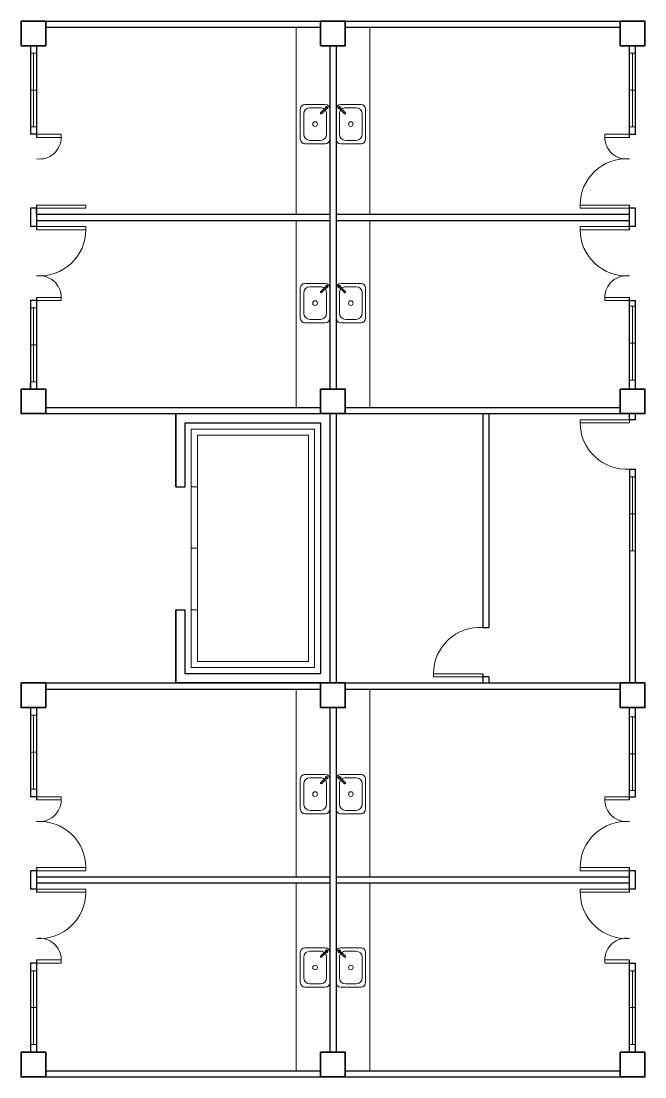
# Model space of a CAD drawing. Header units: millimetres. Extents: x 63005 to 126950, y 36019 to 74749.
# Drawn here: x 63174.14 to 63184.26, y 36882.97 to 36900.12 of the extents above; entities that cross this region are included whole.
import ezdxf

# ---------------------------------------------------------------- set-up
doc = ezdxf.new("R2010")
doc.units = ezdxf.units.MM
doc.header["$LTSCALE"] = 0.04

msp = doc.modelspace()

# ---------------------------------------------------------------- linework, layer by layer
at = {"color": 8, "lineweight": 25}
for p, q in [((63174.537, 36900.117), (63178.999, 36900.117)), ((63174.537, 36900.017), (63178.999, 36900.017)), ((63179.399, 36900.117), (63183.862, 36900.117)), ((63179.399, 36900.017), (63183.862, 36900.017)), ((63174.287, 36899.717), (63174.287, 36898.279)), ((63174.387, 36899.717), (63174.387, 36898.229)), ((63179.149, 36899.717), (63179.149, 36894.14)), ((63179.249, 36899.717), (63179.249, 36894.14)), ((63184.012, 36898.229), (63184.012, 36899.717)), ((63184.112, 36898.279), (63184.112, 36899.717)), ((63174.387, 36898.279), (63174.287, 36898.279)), ((63184.012, 36898.279), (63184.112, 36898.279)), ((63174.287, 36897.079), (63174.287, 36896.779)), ((63174.387, 36897.079), (63174.287, 36897.079)), ((63174.387, 36897.129), (63174.387, 36896.729)), ((63174.387, 36896.979), (63174.387, 36897.079)), ((63184.012, 36896.729), (63184.012, 36897.129)), ((63184.112, 36897.079), (63184.012, 36897.079)), ((63184.112, 36896.779), (63184.112, 36897.079)), ((63174.387, 36896.979), (63179.149, 36896.979)), ((63179.249, 36896.979), (63184.012, 36896.979)), ((63174.387, 36896.779), (63174.287, 36896.779)), ((63174.387, 36896.879), (63179.149, 36896.879)), ((63174.387, 36896.879), (63174.387, 36896.779)), ((63179.249, 36896.879), (63184.012, 36896.879)), ((63184.112, 36896.779), (63184.012, 36896.779)), ((63174.287, 36895.579), (63174.287, 36894.14)), ((63174.387, 36895.579), (63174.287, 36895.579)), ((63174.387, 36895.629), (63174.387, 36894.14)), ((63184.012, 36894.14), (63184.012, 36895.629)), ((63184.012, 36895.579), (63184.112, 36895.579)), ((63184.112, 36894.14), (63184.112, 36895.579)), ((63174.287, 36894.14), (63174.287, 36894.24)), ((63174.537, 36893.84), (63178.999, 36893.84)), ((63179.399, 36893.84), (63183.862, 36893.84)), ((63174.537, 36893.74), (63183.862, 36893.74)), ((63176.649, 36893.74), (63176.649, 36892.553)), ((63179.149, 36893.74), (63179.149, 36889.365)), ((63179.249, 36893.74), (63179.249, 36889.365)), ((63179.399, 36893.74), (63183.862, 36893.74)), ((63181.631, 36893.74), (63181.631, 36890.265)), ((63181.731, 36893.74), (63181.731, 36890.265)), ((63184.012, 36893.64), (63184.012, 36893.74)), ((63184.112, 36893.64), (63184.012, 36893.64)), ((63184.112, 36893.64), (63184.112, 36893.74)), ((63184.012, 36892.84), (63184.012, 36889.365)), ((63184.012, 36892.84), (63184.112, 36892.84)), ((63184.112, 36889.365), (63184.112, 36892.84)), ((63176.649, 36892.553), (63176.799, 36892.553)), ((63176.649, 36890.553), (63176.649, 36889.365)), ((63176.649, 36890.553), (63176.799, 36890.553)), ((63181.631, 36890.265), (63181.731, 36890.265)), ((63174.537, 36889.365), (63183.862, 36889.365)), ((63181.631, 36889.515), (63181.631, 36889.365)), ((63181.731, 36889.465), (63181.631, 36889.465)), ((63181.731, 36889.465), (63181.731, 36889.365)), ((63174.537, 36889.265), (63178.999, 36889.265)), ((63179.399, 36889.265), (63183.862, 36889.265)), ((63174.287, 36888.965), (63174.287, 36887.515)), ((63174.387, 36888.965), (63174.387, 36887.465)), ((63179.149, 36888.965), (63179.149, 36883.365)), ((63179.249, 36888.965), (63179.249, 36883.365)), ((63184.012, 36887.465), (63184.012, 36888.965)), ((63184.112, 36887.515), (63184.112, 36888.965)), ((63174.387, 36887.515), (63174.287, 36887.515)), ((63184.012, 36887.515), (63184.112, 36887.515)), ((63174.287, 36886.315), (63174.287, 36886.015)), ((63174.387, 36886.315), (63174.287, 36886.315)), ((63174.387, 36886.365), (63174.387, 36885.965)), ((63184.012, 36885.965), (63184.012, 36886.365)), ((63184.112, 36886.315), (63184.012, 36886.315)), ((63184.112, 36886.015), (63184.112, 36886.315)), ((63174.387, 36886.215), (63179.149, 36886.215)), ((63174.387, 36886.115), (63179.149, 36886.115)), ((63179.249, 36886.215), (63184.012, 36886.215)), ((63179.249, 36886.115), (63184.012, 36886.115)), ((63174.387, 36886.015), (63174.287, 36886.015)), ((63184.112, 36886.015), (63184.012, 36886.015)), ((63174.287, 36884.815), (63174.287, 36883.365)), ((63174.387, 36884.815), (63174.287, 36884.815)), ((63174.387, 36884.865), (63174.387, 36883.365)), ((63184.012, 36883.365), (63184.012, 36884.865)), ((63184.012, 36884.815), (63184.112, 36884.815)), ((63184.112, 36883.365), (63184.112, 36884.815)), ((63174.537, 36883.065), (63178.999, 36883.065)), ((63179.399, 36883.065), (63183.862, 36883.065)), ((63174.537, 36882.965), (63178.999, 36882.965)), ((63179.399, 36882.965), (63183.862, 36882.965))]:
    msp.add_line(p, q, dxfattribs=at)
at = {"color": 8, "lineweight": 9}
for p, q in [((63178.599, 36896.979), (63178.599, 36900.017)), ((63179.799, 36896.979), (63179.799, 36900.017)), ((63178.599, 36893.84), (63178.599, 36896.879)), ((63179.799, 36893.84), (63179.799, 36896.879)), ((63176.899, 36892.553), (63176.999, 36892.553)), ((63176.899, 36892.553), (63176.899, 36890.553)), ((63176.999, 36892.553), (63176.999, 36890.553)), ((63176.999, 36891.553), (63176.899, 36891.553)), ((63176.899, 36890.553), (63176.999, 36890.553)), ((63178.599, 36886.215), (63178.599, 36889.265)), ((63179.799, 36886.215), (63179.799, 36889.265)), ((63178.599, 36883.065), (63178.599, 36886.115)), ((63179.799, 36883.065), (63179.799, 36886.115))]:
    msp.add_line(p, q, dxfattribs=at)
at = {"color": 8, "linetype": 'ByBlock', "lineweight": 9}
for p, q in [((63174.387, 36899.598), (63174.287, 36899.598)), ((63174.287, 36899.598), (63174.287, 36898.398)), ((63174.337, 36899.598), (63174.337, 36898.398)), ((63174.387, 36898.998), (63174.387, 36899.598)), ((63184.112, 36899.598), (63184.012, 36899.598)), ((63184.012, 36899.598), (63184.012, 36898.398)), ((63184.062, 36899.598), (63184.062, 36898.398)), ((63184.112, 36898.998), (63184.112, 36899.598)), ((63174.287, 36898.998), (63174.387, 36898.998)), ((63184.012, 36898.998), (63184.112, 36898.998)), ((63174.287, 36898.398), (63174.387, 36898.398)), ((63184.012, 36898.398), (63184.112, 36898.398)), ((63174.387, 36895.459), (63174.287, 36895.459)), ((63174.287, 36895.459), (63174.287, 36894.259)), ((63174.337, 36895.459), (63174.337, 36894.259)), ((63174.387, 36894.859), (63174.387, 36895.459)), ((63184.112, 36895.484), (63184.012, 36895.484)), ((63184.012, 36895.484), (63184.012, 36894.284)), ((63184.062, 36895.484), (63184.062, 36894.284)), ((63184.112, 36894.884), (63184.112, 36895.484)), ((63174.287, 36894.859), (63174.387, 36894.859)), ((63184.012, 36894.884), (63184.112, 36894.884)), ((63174.287, 36894.259), (63174.387, 36894.259)), ((63184.012, 36894.284), (63184.112, 36894.284)), ((63184.112, 36892.713), (63184.012, 36892.713)), ((63184.012, 36892.713), (63184.012, 36891.513)), ((63184.062, 36892.713), (63184.062, 36891.513)), ((63184.112, 36892.113), (63184.112, 36892.713)), ((63184.012, 36892.113), (63184.112, 36892.113)), ((63184.012, 36891.513), (63184.112, 36891.513)), ((63174.387, 36888.84), (63174.287, 36888.84)), ((63174.287, 36888.84), (63174.287, 36887.64)), ((63174.337, 36888.84), (63174.337, 36887.64)), ((63174.387, 36888.24), (63174.387, 36888.84)), ((63184.112, 36888.815), (63184.012, 36888.815)), ((63184.012, 36888.815), (63184.012, 36887.615)), ((63184.062, 36888.815), (63184.062, 36887.615)), ((63184.112, 36888.215), (63184.112, 36888.815)), ((63174.287, 36888.24), (63174.387, 36888.24)), ((63184.012, 36888.215), (63184.112, 36888.215)), ((63174.287, 36887.64), (63174.387, 36887.64)), ((63184.012, 36887.615), (63184.112, 36887.615)), ((63174.387, 36884.69), (63174.287, 36884.69)), ((63174.287, 36884.69), (63174.287, 36883.49)), ((63174.337, 36884.69), (63174.337, 36883.49)), ((63174.387, 36884.09), (63174.387, 36884.69)), ((63184.112, 36884.69), (63184.012, 36884.69)), ((63184.012, 36884.69), (63184.012, 36883.49)), ((63184.062, 36884.69), (63184.062, 36883.49)), ((63184.112, 36884.09), (63184.112, 36884.69)), ((63174.287, 36884.09), (63174.387, 36884.09)), ((63184.012, 36884.09), (63184.112, 36884.09)), ((63174.287, 36883.49), (63174.387, 36883.49)), ((63184.012, 36883.49), (63184.112, 36883.49))]:
    msp.add_line(p, q, dxfattribs=at)
at = {"color": 8, "lineweight": 9, "ltscale": 0.4}
for p, q in [((63178.669, 36898.689), (63178.669, 36898.199)), ((63179.074, 36898.764), (63178.744, 36898.764)), ((63178.994, 36898.709), (63178.824, 36898.709)), ((63179.09, 36898.717), (63178.999, 36898.626)), ((63179.102, 36898.704), (63179.011, 36898.613)), ((63179.149, 36898.199), (63179.149, 36898.689)), ((63179.249, 36898.199), (63179.249, 36898.689)), ((63179.296, 36898.704), (63179.387, 36898.613)), ((63179.309, 36898.717), (63179.4, 36898.626)), ((63179.324, 36898.764), (63179.654, 36898.764)), ((63179.404, 36898.709), (63179.574, 36898.709)), ((63179.729, 36898.689), (63179.729, 36898.199)), ((63178.724, 36898.609), (63178.724, 36898.279)), ((63179.094, 36898.279), (63179.094, 36898.609)), ((63179.304, 36898.279), (63179.304, 36898.609)), ((63179.674, 36898.609), (63179.674, 36898.279)), ((63178.744, 36898.124), (63179.074, 36898.124)), ((63178.824, 36898.179), (63178.994, 36898.179)), ((63179.654, 36898.124), (63179.324, 36898.124)), ((63179.574, 36898.179), (63179.404, 36898.179)), ((63178.669, 36895.782), (63178.669, 36895.292)), ((63178.724, 36895.702), (63178.724, 36895.372)), ((63179.074, 36895.857), (63178.744, 36895.857)), ((63178.994, 36895.802), (63178.824, 36895.802)), ((63179.09, 36895.81), (63178.999, 36895.719)), ((63179.102, 36895.797), (63179.011, 36895.706)), ((63179.094, 36895.372), (63179.094, 36895.702)), ((63179.149, 36895.292), (63179.149, 36895.782)), ((63179.249, 36895.292), (63179.249, 36895.782)), ((63179.296, 36895.797), (63179.387, 36895.706)), ((63179.304, 36895.372), (63179.304, 36895.702)), ((63179.309, 36895.81), (63179.4, 36895.719)), ((63179.324, 36895.857), (63179.654, 36895.857)), ((63179.404, 36895.802), (63179.574, 36895.802)), ((63179.674, 36895.702), (63179.674, 36895.372)), ((63179.729, 36895.782), (63179.729, 36895.292)), ((63178.744, 36895.217), (63179.074, 36895.217)), ((63178.824, 36895.272), (63178.994, 36895.272)), ((63179.654, 36895.217), (63179.324, 36895.217)), ((63179.574, 36895.272), (63179.404, 36895.272)), ((63179.074, 36887.879), (63178.744, 36887.879)), ((63178.994, 36887.824), (63178.824, 36887.824)), ((63179.09, 36887.832), (63178.999, 36887.741)), ((63179.102, 36887.82), (63179.011, 36887.728)), ((63179.296, 36887.82), (63179.387, 36887.728)), ((63179.309, 36887.832), (63179.4, 36887.741)), ((63179.324, 36887.879), (63179.654, 36887.879)), ((63179.404, 36887.824), (63179.574, 36887.824)), ((63178.669, 36887.804), (63178.669, 36887.314)), ((63178.724, 36887.724), (63178.724, 36887.394)), ((63179.094, 36887.394), (63179.094, 36887.724)), ((63179.149, 36887.314), (63179.149, 36887.804)), ((63179.249, 36887.314), (63179.249, 36887.804)), ((63179.304, 36887.394), (63179.304, 36887.724)), ((63179.674, 36887.724), (63179.674, 36887.394)), ((63179.729, 36887.804), (63179.729, 36887.314)), ((63178.824, 36887.294), (63178.994, 36887.294)), ((63179.574, 36887.294), (63179.404, 36887.294)), ((63178.744, 36887.239), (63179.074, 36887.239)), ((63179.654, 36887.239), (63179.324, 36887.239)), ((63179.074, 36885.062), (63178.744, 36885.062)), ((63179.324, 36885.062), (63179.654, 36885.062)), ((63178.669, 36884.987), (63178.669, 36884.497)), ((63178.724, 36884.907), (63178.724, 36884.577)), ((63178.994, 36885.007), (63178.824, 36885.007)), ((63179.09, 36885.015), (63178.999, 36884.924)), ((63179.102, 36885.003), (63179.011, 36884.912)), ((63179.094, 36884.577), (63179.094, 36884.907)), ((63179.149, 36884.497), (63179.149, 36884.987)), ((63179.249, 36884.497), (63179.249, 36884.987)), ((63179.296, 36885.003), (63179.387, 36884.912)), ((63179.304, 36884.577), (63179.304, 36884.907)), ((63179.309, 36885.015), (63179.4, 36884.924)), ((63179.404, 36885.007), (63179.574, 36885.007)), ((63179.674, 36884.907), (63179.674, 36884.577)), ((63179.729, 36884.987), (63179.729, 36884.497)), ((63178.744, 36884.422), (63179.074, 36884.422)), ((63178.824, 36884.477), (63178.994, 36884.477)), ((63179.654, 36884.422), (63179.324, 36884.422)), ((63179.574, 36884.477), (63179.404, 36884.477))]:
    msp.add_line(p, q, dxfattribs=at)
at = {"color": 8, "lineweight": 35}
for points in [[(63174.137, 36900.117), (63174.537, 36900.117), (63174.537, 36899.717), (63174.137, 36899.717)], [(63178.999, 36900.117), (63179.399, 36900.117), (63179.399, 36899.717), (63178.999, 36899.717)], [(63183.862, 36900.117), (63184.262, 36900.117), (63184.262, 36899.717), (63183.862, 36899.717)], [(63174.137, 36894.14), (63174.537, 36894.14), (63174.537, 36893.74), (63174.137, 36893.74)], [(63178.999, 36894.14), (63179.399, 36894.14), (63179.399, 36893.74), (63178.999, 36893.74)], [(63183.862, 36894.14), (63184.262, 36894.14), (63184.262, 36893.74), (63183.862, 36893.74)], [(63174.137, 36889.365), (63174.537, 36889.365), (63174.537, 36888.965), (63174.137, 36888.965)], [(63178.999, 36889.365), (63179.399, 36889.365), (63179.399, 36888.965), (63178.999, 36888.965)], [(63183.862, 36889.365), (63184.262, 36889.365), (63184.262, 36888.965), (63183.862, 36888.965)], [(63174.137, 36883.365), (63174.537, 36883.365), (63174.537, 36882.965), (63174.137, 36882.965)], [(63178.999, 36883.365), (63179.399, 36883.365), (63179.399, 36882.965), (63178.999, 36882.965)], [(63183.862, 36883.365), (63184.262, 36883.365), (63184.262, 36882.965), (63183.862, 36882.965)]]:
    msp.add_lwpolyline(points, close=True, dxfattribs=at)
at = {"color": 8, "lineweight": 9}
for points in [[(63174.287, 36899.598), (63174.387, 36899.598), (63174.387, 36898.398), (63174.287, 36898.398)], [(63184.012, 36899.598), (63184.112, 36899.598), (63184.112, 36898.398), (63184.012, 36898.398)], [(63174.287, 36895.459), (63174.387, 36895.459), (63174.387, 36894.259), (63174.287, 36894.259)], [(63184.012, 36895.484), (63184.112, 36895.484), (63184.112, 36894.284), (63184.012, 36894.284)], [(63184.012, 36892.713), (63184.112, 36892.713), (63184.112, 36891.513), (63184.012, 36891.513)], [(63174.287, 36888.84), (63174.387, 36888.84), (63174.387, 36887.64), (63174.287, 36887.64)], [(63184.012, 36888.815), (63184.112, 36888.815), (63184.112, 36887.615), (63184.012, 36887.615)], [(63174.287, 36884.69), (63174.387, 36884.69), (63174.387, 36883.49), (63174.287, 36883.49)], [(63184.012, 36884.69), (63184.112, 36884.69), (63184.112, 36883.49), (63184.012, 36883.49)]]:
    msp.add_lwpolyline(points, close=True, dxfattribs=at)
at = {"color": 8, "lineweight": 13, "ltscale": 0.03}
for points in [[(63174.387, 36898.279), (63174.387, 36898.229), (63174.787, 36898.229), (63174.787, 36898.279)], [(63184.012, 36898.279), (63184.012, 36898.229), (63183.612, 36898.229), (63183.612, 36898.279)], [(63174.387, 36897.129), (63174.387, 36897.079), (63175.187, 36897.079), (63175.187, 36897.129)], [(63184.012, 36897.129), (63184.012, 36897.079), (63183.212, 36897.079), (63183.212, 36897.129)], [(63174.387, 36896.729), (63174.387, 36896.779), (63175.187, 36896.779), (63175.187, 36896.729)], [(63184.012, 36896.729), (63184.012, 36896.779), (63183.212, 36896.779), (63183.212, 36896.729)], [(63174.387, 36895.579), (63174.387, 36895.629), (63174.787, 36895.629), (63174.787, 36895.579)], [(63184.012, 36895.579), (63184.012, 36895.629), (63183.612, 36895.629), (63183.612, 36895.579)], [(63184.012, 36893.64), (63184.012, 36893.59), (63183.212, 36893.59), (63183.212, 36893.64)], [(63181.631, 36889.465), (63181.631, 36889.515), (63180.831, 36889.515), (63180.831, 36889.465)], [(63174.387, 36887.515), (63174.387, 36887.465), (63174.787, 36887.465), (63174.787, 36887.515)], [(63184.012, 36887.515), (63184.012, 36887.465), (63183.612, 36887.465), (63183.612, 36887.515)], [(63174.387, 36886.365), (63174.387, 36886.315), (63175.187, 36886.315), (63175.187, 36886.365)], [(63184.012, 36886.365), (63184.012, 36886.315), (63183.212, 36886.315), (63183.212, 36886.365)], [(63174.387, 36885.965), (63174.387, 36886.015), (63175.187, 36886.015), (63175.187, 36885.965)], [(63184.012, 36885.965), (63184.012, 36886.015), (63183.212, 36886.015), (63183.212, 36885.965)], [(63174.387, 36884.815), (63174.387, 36884.865), (63174.787, 36884.865), (63174.787, 36884.815)], [(63184.012, 36884.815), (63184.012, 36884.865), (63183.612, 36884.865), (63183.612, 36884.815)]]:
    msp.add_lwpolyline(points, close=True, dxfattribs=at)
at = {"color": 8, "lineweight": 25}
for points in [[(63176.649, 36892.553), (63176.649, 36893.74), (63179.149, 36893.74), (63179.149, 36889.365), (63176.649, 36889.365), (63176.649, 36890.553)], [(63176.799, 36892.553), (63176.799, 36893.59), (63178.999, 36893.59), (63178.999, 36889.515), (63176.799, 36889.515), (63176.799, 36890.553)]]:
    msp.add_lwpolyline(points, dxfattribs=at)
at = {"color": 8, "lineweight": 9}
for points in [[(63176.899, 36892.553), (63176.899, 36893.49), (63178.899, 36893.49), (63178.899, 36889.615), (63176.899, 36889.615), (63176.899, 36890.553)], [(63176.999, 36892.553), (63176.999, 36893.39), (63178.799, 36893.39), (63178.799, 36889.715), (63176.999, 36889.715), (63176.999, 36890.553)]]:
    msp.add_lwpolyline(points, dxfattribs=at)
at = {"color": 8, "lineweight": 9, "ltscale": 0.4}
for centre in [(63178.909, 36898.444), (63179.489, 36898.444), (63178.909, 36895.537), (63179.489, 36895.537), (63178.909, 36887.559), (63179.489, 36887.559), (63178.909, 36884.742), (63179.489, 36884.742)]:
    msp.add_circle(centre, 0.0375, dxfattribs=at)
for centre, radius, start, end in [((63178.744, 36898.689), 0.075, 90, 180), ((63178.824, 36898.609), 0.1, 90, 180), ((63178.994, 36898.609), 0.1, 50.0132, 90), ((63179.005, 36898.619), 0.00874, 135, 315), ((63178.994, 36898.609), 0.1, 0, 39.9868), ((63179.074, 36898.689), 0.075, 0, 90), ((63179.096, 36898.711), 0.0217, 248.7565, 201.2435), ((63179.096, 36898.711), 0.0145, 262.0499, 187.9501), ((63179.096, 36898.711), 0.00874, 315, 135), ((63179.324, 36898.689), 0.075, 90, 180), ((63179.302, 36898.711), 0.0217, 338.7565, 291.2435), ((63179.302, 36898.711), 0.0145, 352.0499, 277.9501), ((63179.302, 36898.711), 0.00874, 45, 225), ((63179.404, 36898.609), 0.1, 140.0132, 180), ((63179.404, 36898.609), 0.1, 90, 129.9868), ((63179.394, 36898.619), 0.00874, 225, 45), ((63179.574, 36898.609), 0.1, 0, 90), ((63179.654, 36898.689), 0.075, 0, 90), ((63178.824, 36898.279), 0.1, 180, 270), ((63178.994, 36898.279), 0.1, 270, 0), ((63179.404, 36898.279), 0.1, 180, 270), ((63179.574, 36898.279), 0.1, 270, 0), ((63178.744, 36898.199), 0.075, 180, 270), ((63179.074, 36898.199), 0.075, 270, 0), ((63179.324, 36898.199), 0.075, 180, 270), ((63179.654, 36898.199), 0.075, 270, 0), ((63178.744, 36895.782), 0.075, 90, 180), ((63178.824, 36895.702), 0.1, 90, 180), ((63178.994, 36895.702), 0.1, 50.0132, 90), ((63179.005, 36895.712), 0.00874, 135, 315), ((63178.994, 36895.702), 0.1, 0, 39.9868), ((63179.074, 36895.782), 0.075, 0, 90), ((63179.096, 36895.804), 0.0217, 248.7565, 201.2435), ((63179.096, 36895.804), 0.0145, 262.0499, 187.9501), ((63179.096, 36895.804), 0.00874, 315, 135), ((63179.324, 36895.782), 0.075, 90, 180), ((63179.302, 36895.804), 0.0217, 338.7565, 291.2435), ((63179.302, 36895.804), 0.0145, 352.0499, 277.9501), ((63179.302, 36895.804), 0.00874, 45, 225), ((63179.404, 36895.702), 0.1, 140.0132, 180), ((63179.404, 36895.702), 0.1, 90, 129.9868), ((63179.394, 36895.712), 0.00874, 225, 45), ((63179.574, 36895.702), 0.1, 0, 90), ((63179.654, 36895.782), 0.075, 0, 90), ((63178.824, 36895.372), 0.1, 180, 270), ((63178.994, 36895.372), 0.1, 270, 0), ((63179.404, 36895.372), 0.1, 180, 270), ((63179.574, 36895.372), 0.1, 270, 0), ((63178.744, 36895.292), 0.075, 180, 270), ((63179.074, 36895.292), 0.075, 270, 0), ((63179.324, 36895.292), 0.075, 180, 270), ((63179.654, 36895.292), 0.075, 270, 0), ((63178.744, 36887.804), 0.075, 90, 180), ((63178.824, 36887.724), 0.1, 90, 180), ((63178.994, 36887.724), 0.1, 50.0132, 90), ((63179.074, 36887.804), 0.075, 0, 90), ((63179.096, 36887.826), 0.0217, 248.7565, 201.2435), ((63179.096, 36887.826), 0.0145, 262.0499, 187.9501), ((63179.096, 36887.826), 0.00874, 315, 135), ((63179.324, 36887.804), 0.075, 90, 180), ((63179.302, 36887.826), 0.0217, 338.7565, 291.2435), ((63179.302, 36887.826), 0.0145, 352.0499, 277.9501), ((63179.302, 36887.826), 0.00874, 45, 225), ((63179.404, 36887.724), 0.1, 90, 129.9868), ((63179.574, 36887.724), 0.1, 0, 90), ((63179.654, 36887.804), 0.075, 0, 90), ((63179.005, 36887.735), 0.00874, 135, 315), ((63178.994, 36887.724), 0.1, 0, 39.9868), ((63179.404, 36887.724), 0.1, 140.0132, 180), ((63179.394, 36887.735), 0.00874, 225, 45), ((63178.744, 36887.314), 0.075, 180, 270), ((63178.824, 36887.394), 0.1, 180, 270), ((63178.994, 36887.394), 0.1, 270, 0), ((63179.074, 36887.314), 0.075, 270, 0), ((63179.324, 36887.314), 0.075, 180, 270), ((63179.404, 36887.394), 0.1, 180, 270), ((63179.574, 36887.394), 0.1, 270, 0), ((63179.654, 36887.314), 0.075, 270, 0), ((63178.744, 36884.987), 0.075, 90, 180), ((63179.074, 36884.987), 0.075, 0, 90), ((63179.324, 36884.987), 0.075, 90, 180), ((63179.654, 36884.987), 0.075, 0, 90), ((63178.824, 36884.907), 0.1, 90, 180), ((63178.994, 36884.907), 0.1, 50.0132, 90), ((63179.005, 36884.918), 0.00874, 135, 315), ((63178.994, 36884.907), 0.1, 0, 39.9868), ((63179.096, 36885.009), 0.0217, 248.7565, 201.2435), ((63179.096, 36885.009), 0.0145, 262.0499, 187.9501), ((63179.096, 36885.009), 0.00874, 315, 135), ((63179.302, 36885.009), 0.0217, 338.7565, 291.2435), ((63179.302, 36885.009), 0.0145, 352.0499, 277.9501), ((63179.302, 36885.009), 0.00874, 45, 225), ((63179.404, 36884.907), 0.1, 140.0132, 180), ((63179.404, 36884.907), 0.1, 90, 129.9868), ((63179.394, 36884.918), 0.00874, 225, 45), ((63179.574, 36884.907), 0.1, 0, 90), ((63178.824, 36884.577), 0.1, 180, 270), ((63178.994, 36884.577), 0.1, 270, 0), ((63179.404, 36884.577), 0.1, 180, 270), ((63179.574, 36884.577), 0.1, 270, 0), ((63178.744, 36884.497), 0.075, 180, 270), ((63179.074, 36884.497), 0.075, 270, 0), ((63179.324, 36884.497), 0.075, 180, 270), ((63179.654, 36884.497), 0.075, 270, 0)]:
    msp.add_arc(centre, radius, start, end, dxfattribs=at)
at = {"color": 8, "lineweight": 13, "ltscale": 0.03}
for centre, radius, start, end in [((63174.434, 36898.229), 0.353, 262.3719, 0), ((63183.965, 36898.229), 0.353, 180, 277.6281), ((63183.963, 36897.129), 0.752, 86.3048, 180), ((63174.435, 36896.729), 0.752, 266.3048, 0), ((63183.963, 36896.729), 0.752, 180, 273.6952), ((63174.434, 36895.629), 0.353, 0, 97.6281), ((63183.965, 36895.629), 0.353, 82.3719, 180), ((63183.963, 36893.59), 0.752, 180, 273.6952), ((63181.582, 36889.515), 0.752, 86.3048, 180), ((63174.434, 36887.465), 0.353, 262.3719, 0), ((63183.965, 36887.465), 0.353, 180, 277.6281), ((63174.435, 36886.365), 0.752, 0, 93.6952), ((63183.963, 36886.365), 0.752, 86.3048, 180), ((63174.435, 36885.965), 0.752, 266.3048, 0), ((63183.963, 36885.965), 0.752, 180, 273.6952), ((63174.434, 36884.865), 0.353, 0, 97.6281), ((63183.965, 36884.865), 0.353, 82.3719, 180)]:
    msp.add_arc(centre, radius, start, end, dxfattribs=at)

doc.saveas('drawing.dxf')
